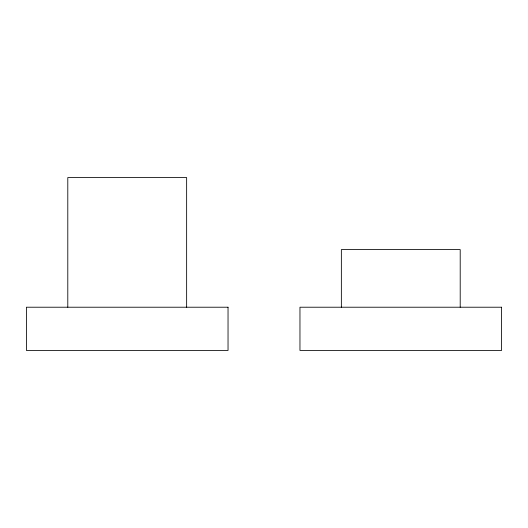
<?xml version="1.0" encoding="UTF-8"?>
<svg xmlns="http://www.w3.org/2000/svg" width="528" height="528" viewBox="0 0 528 528"><rect width="100%" height="100%" fill="white"/><g stroke="black" fill="none" stroke-linecap="round" stroke-linejoin="round"><path stroke-width="0.79" d="M460.205 307.217L460.205 249.592L341.359 249.592L341.359 307.217M186.641 307.217L186.641 177.566L67.795 177.566L67.795 307.217M228.037 307.217L26.4 307.217L26.4 350.434L228.037 350.434L228.037 307.217M501.6 307.217L299.963 307.217L299.963 350.434L501.6 350.434L501.6 307.217"/></g></svg>
